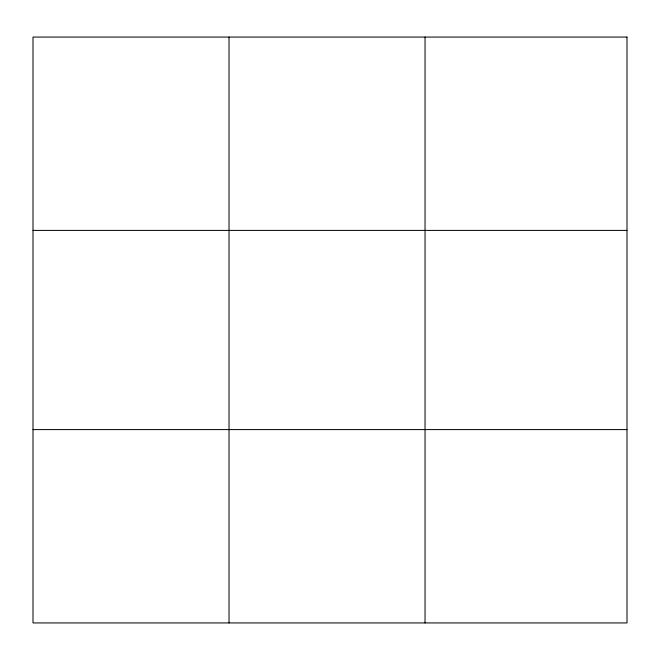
<?xml version="1.0" encoding="UTF-8"?>
<svg xmlns="http://www.w3.org/2000/svg" width="660" height="660" viewBox="0 0 660 660"><rect width="100%" height="100%" fill="white"/><g stroke="black" fill="none" stroke-linecap="round" stroke-linejoin="round"><path stroke-width="0.99" d="M229.02 37.067L229.02 622.933M425.04 37.067L425.04 622.933M33 230.406L627 230.406M33 429.594L627 429.594M627 37.067L627 622.933L33 622.933L33 37.067L627 37.067"/></g></svg>
